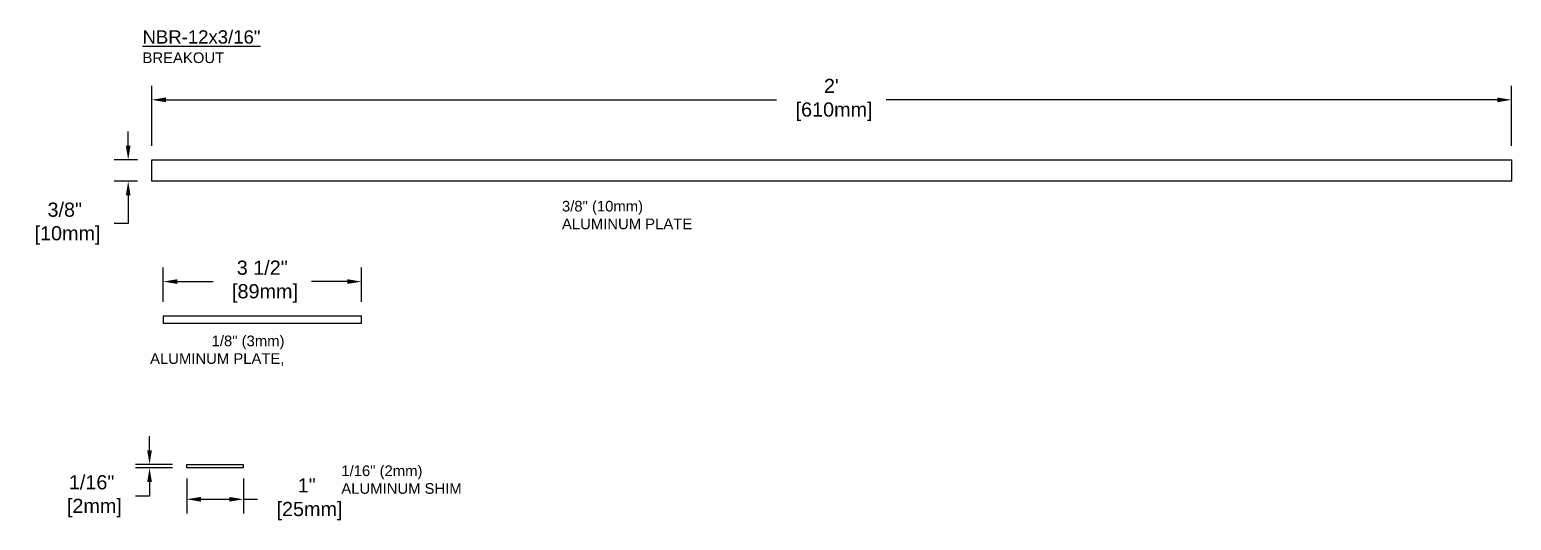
# Model space of a CAD drawing. Header units: inches. Extents: x -6.4 to 63.4, y -1.5 to 12.
# Drawn here: x 37.27 to 63.42, y -0.52 to 8.15 of the extents above; entities that cross this region are included whole.
import ezdxf

# ---------------------------------------------------------------- set-up
doc = ezdxf.new("R2010")
doc.units = ezdxf.units.IN
doc.header["$MEASUREMENT"] = 0
for name, color, linetype in [('Dimensions', 3, 'Continuous'), ('Metals', 7, 'Continuous'), ('Text', 2, 'Continuous')]:
    doc.layers.add(name, color=color, linetype=linetype)
doc.styles.add('ARIAL', font='arial.ttf')
doc.dimstyles.new('Arial', dxfattribs={"dimtxt": 0.25, "dimasz": 0.25, "dimexe": 0.25, "dimexo": 0.25, "dimgap": 0.25, "dimtad": 0, "dimtih": 1, "dimtoh": 1, "dimdec": 4, "dimzin": 0, "dimdsep": 46, "dimlunit": 4, "dimtxsty": 'ARIAL', "dimcen": 0.25, "dimadec": 0, "dimazin": 0, "dimtfac": 1, "dimtdec": 4, "dimtofl": 0, "dimtmove": 0, "dimatfit": 3, "dimfxl": 0, "dimfrac": 2, "dimtolj": 1, "dimtzin": 0, "dimarcsym": 0})

# ---------------------------------------------------------------- blocks, each defined once
blk = doc.blocks.new('*D22')
at = {"layer": 'Defpoints', "color": 0}
for p in [(63.424, 6.91), (39.424, 5.849), (63.424, 5.849)]:
    blk.add_point(p, dxfattribs=at)
at = {"layer": 'Dimensions', "color": 0, "lineweight": -2}
for p, q in [((39.424, 6.099), (39.424, 7.16)), ((63.424, 6.099), (63.424, 7.16)), ((39.674, 6.91), (50.453, 6.91)), ((63.174, 6.91), (52.386, 6.91))]:
    blk.add_line(p, q, dxfattribs=at)
at = {"layer": 'Dimensions', "color": 0}
for points in [[(39.674, 6.952), (39.674, 6.868), (39.424, 6.91)], [(63.174, 6.952), (63.174, 6.868), (63.424, 6.91)]]:
    blk.add_solid(points, dxfattribs=at)
at = {"layer": 'Dimensions', "color": 0, "insert": (51.42, 6.91), "char_height": 0.25, "attachment_point": 5, "style": 'ARIAL'}
blk.add_mtext("\\A1;2'\\P [610mm]", dxfattribs=at)
blk = doc.blocks.new('*D23')
at = {"layer": 'Defpoints', "color": 0}
for p in [(39.424, 5.849), (39.008, 5.474), (39.424, 5.474)]:
    blk.add_point(p, dxfattribs=at)
at = {"layer": 'Dimensions', "color": 0, "lineweight": -2}
for p, q in [((39.008, 6.099), (39.008, 6.349)), ((39.174, 5.849), (38.758, 5.849)), ((39.174, 5.474), (38.758, 5.474)), ((39.008, 5.224), (39.008, 4.724)), ((39.008, 4.724), (38.758, 4.724))]:
    blk.add_line(p, q, dxfattribs=at)
at = {"layer": 'Dimensions', "color": 0}
for points in [[(38.967, 6.099), (39.05, 6.099), (39.008, 5.849)], [(38.967, 5.224), (39.05, 5.224), (39.008, 5.474)]]:
    blk.add_solid(points, dxfattribs=at)
at = {"layer": 'Dimensions', "color": 0, "insert": (37.889, 4.724), "char_height": 0.25, "attachment_point": 5, "style": 'ARIAL'}
blk.add_mtext('\\A1;3/8"\\P [10mm]', dxfattribs=at)
blk = doc.blocks.new('*D28')
at = {"layer": 'Defpoints', "color": 0}
for p in [(43.125, 3.699), (39.625, 3.089), (43.125, 3.089)]:
    blk.add_point(p, dxfattribs=at)
at = {"layer": 'Dimensions', "color": 0, "lineweight": -2}
for p, q in [((39.625, 3.339), (39.625, 3.949)), ((43.125, 3.339), (43.125, 3.949)), ((39.875, 3.699), (40.506, 3.699)), ((42.875, 3.699), (42.245, 3.699))]:
    blk.add_line(p, q, dxfattribs=at)
at = {"layer": 'Dimensions', "color": 0}
for points in [[(39.875, 3.741), (39.875, 3.658), (39.625, 3.699)], [(42.875, 3.741), (42.875, 3.658), (43.125, 3.699)]]:
    blk.add_solid(points, dxfattribs=at)
at = {"layer": 'Dimensions', "color": 0, "insert": (41.375, 3.699), "char_height": 0.25, "attachment_point": 5, "style": 'ARIAL'}
blk.add_mtext('\\A1;3 1/2"\\P [89mm]', dxfattribs=at)
blk = doc.blocks.new('1inchShim')
blk.add_lwpolyline([(46.452, 33.488), (47.452, 33.488), (47.452, 33.426), (46.452, 33.426), (46.452, 33.488)])
blk = doc.blocks.new('*D30')
at = {"layer": 'Defpoints', "color": 0}
for p in [(40.041, 0.47), (41.041, 0.47), (41.041, -0.147)]:
    blk.add_point(p, dxfattribs=at)
at = {"layer": 'Dimensions', "color": 0, "lineweight": -2}
for p, q in [((40.041, 0.22), (40.041, -0.397)), ((41.041, 0.22), (41.041, -0.397)), ((40.291, -0.147), (40.791, -0.147)), ((41.041, -0.147), (41.291, -0.147))]:
    blk.add_line(p, q, dxfattribs=at)
at = {"layer": 'Dimensions', "color": 0}
for points in [[(40.291, -0.105), (40.291, -0.188), (40.041, -0.147)], [(40.791, -0.105), (40.791, -0.188), (41.041, -0.147)]]:
    blk.add_solid(points, dxfattribs=at)
at = {"layer": 'Dimensions', "color": 0, "insert": (42.16, -0.147), "char_height": 0.25, "attachment_point": 5, "style": 'ARIAL'}
blk.add_mtext('\\A1;1"\\P [25mm]', dxfattribs=at)
blk = doc.blocks.new('*D31')
at = {"layer": 'Defpoints', "color": 0}
for p in [(39.385, 0.408), (40.041, 0.47), (40.041, 0.408)]:
    blk.add_point(p, dxfattribs=at)
at = {"layer": 'Dimensions', "color": 0, "lineweight": -2}
for p, q in [((39.385, 0.72), (39.385, 0.97)), ((39.791, 0.47), (39.135, 0.47)), ((39.791, 0.408), (39.135, 0.408)), ((39.385, 0.158), (39.385, -0.092)), ((39.385, -0.092), (39.135, -0.092))]:
    blk.add_line(p, q, dxfattribs=at)
at = {"layer": 'Dimensions', "color": 0}
for points in [[(39.344, 0.72), (39.427, 0.72), (39.385, 0.47)], [(39.344, 0.158), (39.427, 0.158), (39.385, 0.408)]]:
    blk.add_solid(points, dxfattribs=at)
at = {"layer": 'Dimensions', "color": 0, "insert": (38.363, -0.092), "char_height": 0.25, "attachment_point": 5, "style": 'ARIAL'}
blk.add_mtext('\\A1;1/16"\\P [2mm]', dxfattribs=at)

msp = doc.modelspace()

# ---------------------------------------------------------------- linework, layer by layer
at = {"layer": 'Metals'}
for points in [[(39.42439, 5.84913), (63.42439, 5.84913), (63.42439, 5.47413), (39.42439, 5.47413)], [(39.62531, 2.96389), (43.12531, 2.96389), (43.12531, 3.08889), (39.62531, 3.08889)]]:
    msp.add_lwpolyline(points, close=True, dxfattribs=at)

# ---------------------------------------------------------------- block references
msp.add_blockref('1inchShim', (-6.41136, -33.01778), dxfattribs=at)

# ---------------------------------------------------------------- texts
at = {"layer": 'Text', "char_height": 0.1875, "style": 'ARIAL'}
for s, insert, width, attachment_point in [('{\\H1.25x;\\LNBR-12x3/16"\\P}BREAKOUT', (39.26128, 8.13834), 7.5157046, 1), ('1/8" (3mm) \\PALUMINUM PLATE,', (41.76712, 2.47786), 4.0266462, 6)]:
    msp.add_mtext(s, dxfattribs=dict(at, insert=insert, width=width, attachment_point=attachment_point))
at = {"layer": 'Text', "char_height": 0.1875, "attachment_point": 4, "style": 'ARIAL'}
for s, insert in [('3/8" (10mm)\\PALUMINUM PLATE', (46.66529, 4.87373)), ('1/16" (2mm)\\PALUMINUM SHIM', (42.77094, 0.19914))]:
    msp.add_mtext(s, dxfattribs=dict(at, insert=insert))

# ---------------------------------------------------------------- dimensions: what is measured, and where the dimension line sits
at = {"layer": 'Dimensions'}
for base, p1, p2, picture, middle in [((63.42439, 6.90998), (39.42439, 5.84913), (63.42439, 5.84913), '*D22', (51.41991, 6.90998)), ((43.12531, 3.69919), (39.62531, 3.08889), (43.12531, 3.08889), '*D28', (41.37531, 3.69919)), ((41.04077, -0.14673), (40.04077, 0.47025), (41.04077, 0.47025), '*D30', (42.16015, -0.14673))]:
    dim = msp.add_linear_dim(base=base, p1=p1, p2=p2, dimstyle='Arial', override={"dimpost": '\\X'}, dxfattribs=at)
    dim.commit()
    dim.dimension.update_dxf_attribs({"geometry": picture, "text_midpoint": middle, "dimtype": 160})
for base, p1, p2, picture, middle in [((39.00841, 5.47413), (39.42439, 5.84913), (39.42439, 5.47413), '*D23', (37.88904, 4.72413)), ((39.38532, 0.40775), (40.04077, 0.47025), (40.04077, 0.40775), '*D31', (38.36306, -0.09225))]:
    dim = msp.add_linear_dim(base=base, p1=p1, p2=p2, angle=90, dimstyle='Arial', override={"dimpost": '\\X'}, dxfattribs=at)
    dim.commit()
    dim.dimension.update_dxf_attribs({"geometry": picture, "text_midpoint": middle, "dimtype": 160})

doc.saveas('drawing.dxf')
